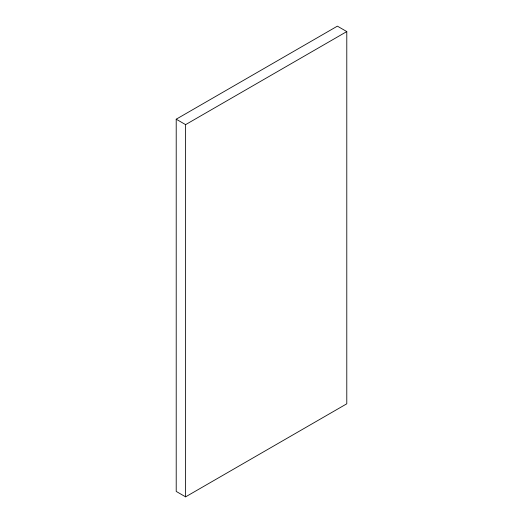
<?xml version="1.0" encoding="UTF-8"?>
<svg xmlns="http://www.w3.org/2000/svg" width="523" height="523" viewBox="0 0 523 523"><rect width="100%" height="100%" fill="white"/><g stroke="black" fill="none" stroke-linecap="round" stroke-linejoin="round"><path stroke-width="0.78" d="M176.212 119.205L337.387 26.15L346.788 31.576L346.788 403.795L185.613 496.85L176.212 491.424L176.212 119.205L185.613 124.631L346.788 31.576M185.613 124.631L185.613 496.85"/></g></svg>
